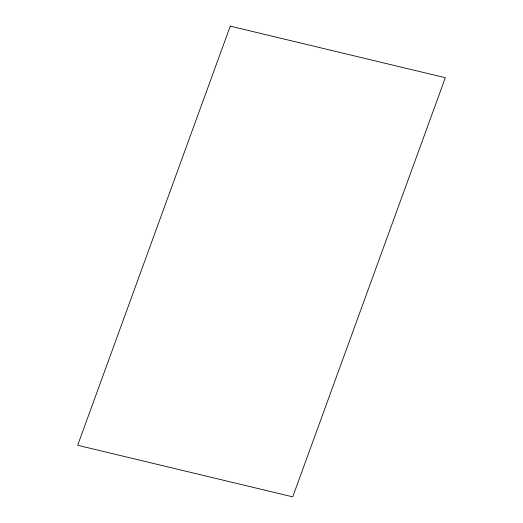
<?xml version="1.0" encoding="UTF-8"?>
<svg xmlns="http://www.w3.org/2000/svg" width="523" height="523" viewBox="0 0 523 523"><rect width="100%" height="100%" fill="white"/><g stroke="black" fill="none" stroke-linecap="round" stroke-linejoin="round"><path stroke-width="0.78" d="M230.27 26.15L77.672 445.289L292.73 496.85L445.328 77.711L230.27 26.15"/></g></svg>
